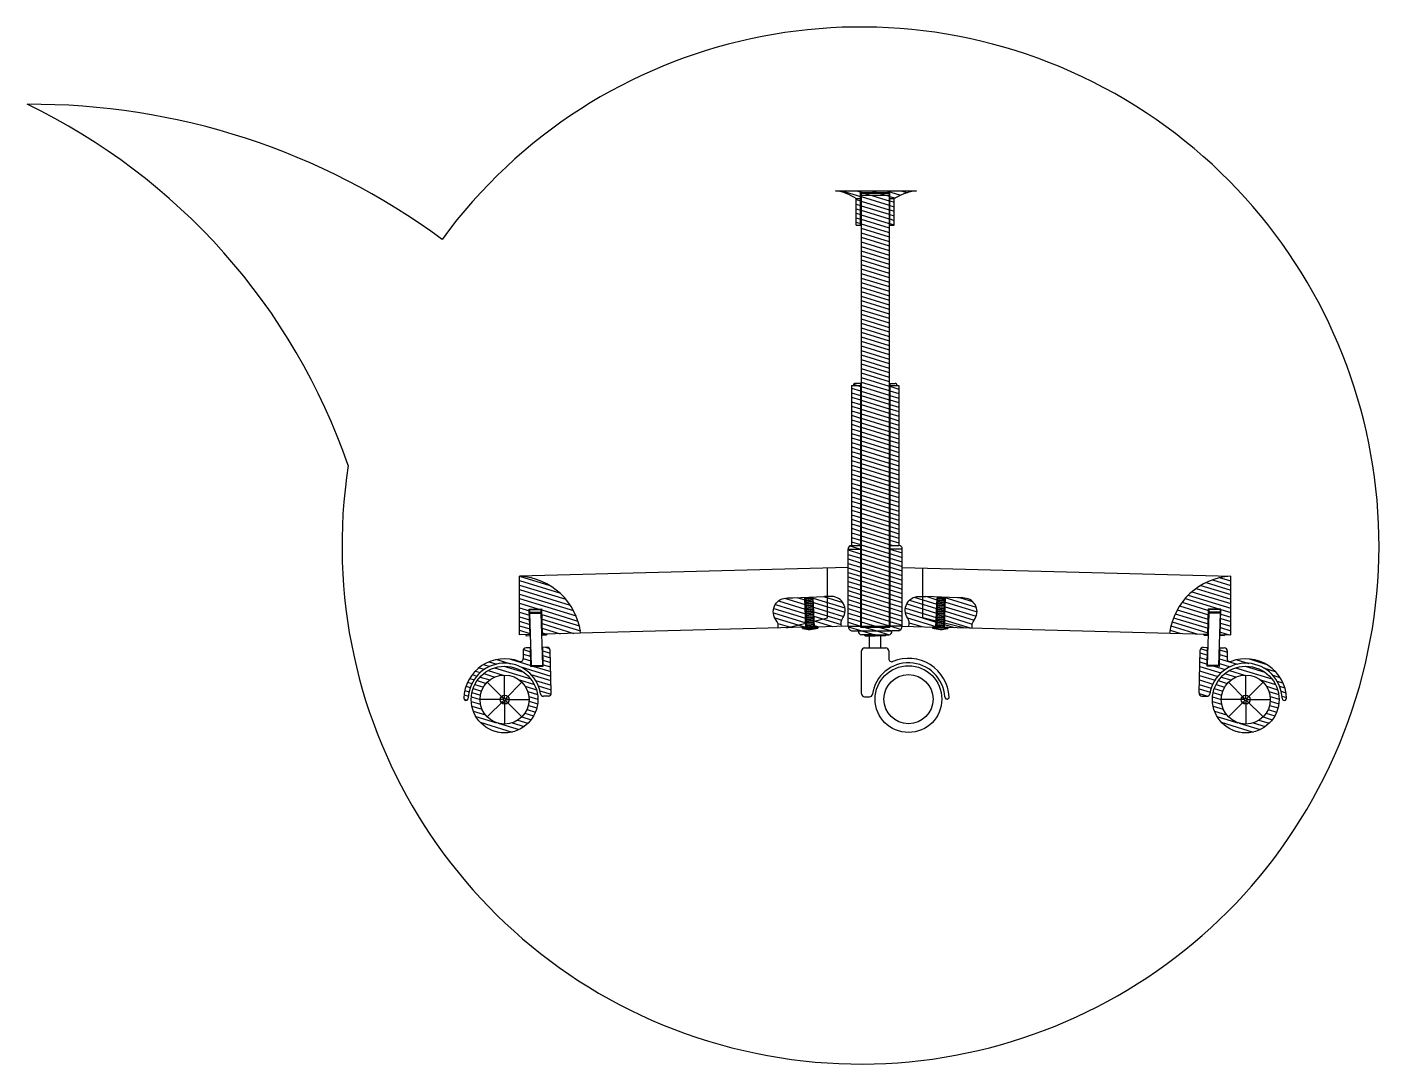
# Model space of a CAD drawing. Header units: centimetres. Extents: x 1543 to 3673, y 1148 to 2594.
# Drawn here: x 3220.8 to 3310.2, y 1360.6 to 1429.1 of the extents above; entities that cross this region are included whole.
import ezdxf

# ---------------------------------------------------------------- set-up
doc = ezdxf.new("R2010")
doc.units = ezdxf.units.CM
doc.layers.add('connessioni', color=40, linetype='Continuous')
doc.layers.add('ferramenta', color=250, linetype='Continuous')

msp = doc.modelspace()

# ---------------------------------------------------------------- hatches: boundary and pattern name
at = {"layer": 'ferramenta'}
h = msp.add_hatch(dxfattribs=at)
h.set_pattern_fill('ANSI31', color=256, scale=0.09, angle=118)
h.paths.add_polyline_path([(3275.896, 1417.757), (3275.604, 1417.757), (3275.604, 1415.996), (3275.896, 1415.996)])
h.paths.add_polyline_path([(3275.896, 1418.155), (3277.833, 1418.155), (3277.833, 1417.757), (3278.126, 1417.757, -0.108833), (3279.597, 1418.265), (3274.249, 1418.274, -0.113476), (3275.604, 1417.757), (3275.896, 1417.757)])
h.paths.add_polyline_path([(3278.125, 1417.757), (3277.833, 1417.757), (3277.833, 1415.996), (3278.125, 1415.996)])
h.paths.add_polyline_path([(3277.798, 1418.116), (3275.931, 1418.116), (3275.931, 1417.982), (3277.798, 1417.982)], flags=17)
h.paths.add_polyline_path([(3275.896, 1405.54), (3275.547, 1405.54, 0.414214), (3275.419, 1405.412), (3275.896, 1405.412)])
h.paths.add_polyline_path([(3278.181, 1405.54), (3277.833, 1405.54), (3277.833, 1405.412), (3278.31, 1405.412, 0.414214)], flags=17)
h.paths.add_polyline_path([(3275.896, 1394.829), (3275.303, 1394.829, 0.414214), (3275.07, 1394.596), (3275.896, 1394.596)])
h.paths.add_polyline_path([(3278.425, 1394.829), (3278.425, 1394.829), (3277.833, 1394.829), (3277.833, 1394.596), (3278.658, 1394.596, 0.414169)], flags=16)
h.paths.add_polyline_path([(3275.896, 1394.596), (3275.07, 1394.596), (3275.07, 1389.501), (3275.896, 1389.501)])
h.paths.add_polyline_path([(3278.658, 1394.596), (3277.833, 1394.596), (3277.833, 1389.501), (3278.658, 1389.501)])
h.paths.add_polyline_path([(3278.658, 1389.501), (3277.833, 1389.501), (3277.833, 1389.437), (3275.896, 1389.437), (3275.896, 1389.501), (3275.07, 1389.501, 0.291356), (3275.303, 1389.18), (3275.764, 1389.18), (3277.966, 1389.18), (3278.425, 1389.18, 0.291356)])
h.paths.add_polyline_path([(3275.896, 1405.412), (3275.419, 1405.412), (3275.303, 1405.412), (3275.303, 1394.829), (3275.896, 1394.829)])
h.paths.add_polyline_path([(3278.658, 1394.596), (3277.833, 1394.596), (3277.833, 1394.829), (3277.833, 1405.54), (3278.181, 1405.54, -0.414214), (3278.31, 1405.412), (3278.425, 1405.412), (3278.425, 1394.829, -0.414169)])
h.paths.add_polyline_path([(3277.798, 1417.982), (3275.931, 1417.982), (3275.931, 1389.501), (3277.798, 1389.501)])
h = msp.add_hatch(dxfattribs=at)
h.set_pattern_fill('ANSI31', color=256, scale=0.09, angle=118)
h.paths.add_polyline_path([(3257.404, 1389.034, 0.364478), (3253.364, 1392.792), (3253.364, 1388.927), (3254.056, 1388.945), (3254.011, 1390.631), (3254.83, 1390.652), (3254.875, 1388.967)])
h.paths.add_polyline_path([(3298.898, 1390.652), (3299.717, 1390.631), (3299.673, 1388.945), (3300.364, 1388.927), (3300.364, 1392.792, 0.364478), (3296.325, 1389.034), (3298.854, 1388.967)])
h = msp.add_hatch(dxfattribs=at)
h.set_pattern_fill('ANSI31', color=256, scale=0.09, angle=118)
h.paths.add_polyline_path([(3272.216, 1391.363), (3272.773, 1391.376), (3272.83, 1389.838), (3273.707, 1390.051), (3273.707, 1391.46, 0.003051), (3273.521, 1391.454), (3271.425, 1391.38, 0.007755), (3270.953, 1391.357, 0.58781), (3270.322, 1389.896, -0.218477), (3270.454, 1389.379), (3271.003, 1389.393), (3272.277, 1389.703)])
h.paths.add_polyline_path([(3272.277, 1389.703), (3271.003, 1389.393), (3272.287, 1389.427)], flags=17)
h.paths.add_polyline_path([(3274.725, 1390.051, 0.58781), (3273.994, 1391.464, 0.004704), (3273.707, 1391.46), (3273.707, 1390.051), (3272.83, 1389.838), (3272.845, 1389.442), (3274.641, 1389.489, -0.234081)])
h = msp.add_hatch(dxfattribs=at)
h.set_pattern_fill('ANSI31', color=256, scale=0.09, angle=118)
h.paths.add_polyline_path([(3280.955, 1391.376), (3281.513, 1391.363), (3281.451, 1389.703), (3282.725, 1389.393), (3283.274, 1389.379, -0.218477), (3283.406, 1389.896, 0.58781), (3282.776, 1391.357, 0.007755), (3282.304, 1391.38), (3280.207, 1391.454, 0.003051), (3280.021, 1391.46), (3280.021, 1390.051), (3280.898, 1389.838)])
h.paths.add_polyline_path([(3280.021, 1391.46, 0.004704), (3279.735, 1391.464, 0.58781), (3279.003, 1390.051, -0.234081), (3279.088, 1389.489), (3280.883, 1389.442), (3280.898, 1389.838), (3280.021, 1390.051)])
h.paths.add_polyline_path([(3281.451, 1389.703), (3281.441, 1389.427), (3282.725, 1389.393)], flags=17)
h = msp.add_hatch(dxfattribs=at)
h.set_pattern_fill('ANSI31', color=256, scale=0.09, angle=118)
h.paths.add_polyline_path([(3277.966, 1389.18), (3275.764, 1389.18, 0.476247), (3275.97, 1388.927), (3276.864, 1388.927), (3277.759, 1388.927, 0.471117)])
h.paths.add_polyline_path([(3277.582, 1388.927), (3276.864, 1388.927), (3276.146, 1388.927), (3276.209, 1388.858), (3276.864, 1388.858), (3277.52, 1388.858)])
h = msp.add_hatch(dxfattribs=at)
h.set_pattern_fill('ANSI31', color=256, scale=0.09, angle=118)
h.paths.add_polyline_path([(3255.388, 1387.912, 0.414214), (3255.183, 1388.106), (3254.898, 1388.099), (3254.93, 1386.858), (3254.111, 1386.836), (3254.079, 1388.077), (3253.794, 1388.07, 0.414214), (3253.599, 1387.864), (3253.612, 1387.357, -0.53449), (3253.341, 1387.165, 0.516297), (3249.681, 1384.73, 1), (3249.976, 1384.738, -0.904509), (3254.745, 1385.037, 0.374815), (3254.948, 1384.869), (3255.268, 1384.878, 0.414214), (3255.463, 1385.083)])
h.paths.add_polyline_path([(3252.376, 1384.944, 0.198912), (3252.166, 1384.857), (3252.32, 1384.703, -0.198912), (3252.376, 1384.726)], flags=17)
h.paths.add_polyline_path([(3252.166, 1384.857, 0.198912), (3252.079, 1384.648), (3252.297, 1384.648, -0.198912), (3252.32, 1384.703)], flags=17)
h.paths.add_polyline_path([(3252.585, 1384.857, 0.198912), (3252.376, 1384.944), (3252.376, 1384.726, -0.198912), (3252.431, 1384.703)], flags=17)
h.paths.add_polyline_path([(3252.585, 1384.857), (3252.431, 1384.703, -0.198912), (3252.454, 1384.648), (3252.672, 1384.648, 0.198912)], flags=17)
h = msp.add_hatch(dxfattribs=at)
h.set_pattern_fill('ANSI31', color=256, scale=0.09, angle=118)
h.paths.add_polyline_path([(3303.753, 1384.738, 1), (3304.048, 1384.73, 0.516297), (3300.388, 1387.165, -0.53449), (3300.116, 1387.357), (3300.129, 1387.864, 0.414214), (3299.935, 1388.07), (3299.65, 1388.077), (3299.617, 1386.836), (3298.798, 1386.858), (3298.831, 1388.099), (3298.546, 1388.106, 0.414214), (3298.341, 1387.912), (3298.266, 1385.083, 0.414214), (3298.461, 1384.878), (3298.78, 1384.869, 0.374815), (3298.983, 1385.037, -0.904509)])
h = msp.add_hatch(dxfattribs=at)
h.set_pattern_fill('ANSI31', color=256, scale=0.09, angle=118)
h.paths.add_polyline_path([(3250.173, 1384.648, 1), (3254.578, 1384.648, 1)])
h.paths.add_polyline_path([(3253.997, 1384.648, -1), (3250.754, 1384.648, -1)], flags=16)
h.paths.add_polyline_path([(3252.672, 1384.648, -1), (3252.079, 1384.648, -1)], flags=0)
h.paths.add_polyline_path([(3252.454, 1384.648, -1), (3252.297, 1384.648, -1)], flags=0)
h = msp.add_hatch(dxfattribs=at)
h.set_pattern_fill('ANSI31', color=256, scale=0.09, angle=118)
h.set_pattern_definition([(163, (48.9774, -7e-10), (-0.083545215, -0.273264084), [])])
h.paths.add_polyline_path([(3299.15, 1384.648, 1), (3303.556, 1384.648, 1)])
h.paths.add_polyline_path([(3302.974, 1384.648, -1), (3299.732, 1384.648, -1)], flags=16)
h.paths.add_polyline_path([(3301.65, 1384.648, -1), (3301.056, 1384.648, -1)], flags=0)
h.paths.add_polyline_path([(3301.432, 1384.648, -1), (3301.274, 1384.648, -1)], flags=0)
h = msp.add_hatch(dxfattribs=at)
h.set_pattern_fill('ANSI31', color=256, scale=0.09, angle=118)
h.paths.add_polyline_path([(3301.563, 1384.857, 0.198912), (3301.353, 1384.944), (3301.353, 1384.726, -0.198912), (3301.409, 1384.703)])
h.paths.add_polyline_path([(3301.563, 1384.857), (3301.409, 1384.703, -0.198912), (3301.432, 1384.648), (3301.65, 1384.648, 0.198912)])
h.paths.add_polyline_path([(3301.353, 1384.944, 0.198912), (3301.143, 1384.857), (3301.297, 1384.703, -0.198912), (3301.353, 1384.726)])
h.paths.add_polyline_path([(3301.143, 1384.857, 0.198912), (3301.056, 1384.648), (3301.274, 1384.648, -0.198912), (3301.297, 1384.703)])
h.paths.add_polyline_path([(3301.297, 1384.592, -0.198912), (3301.274, 1384.648), (3301.056, 1384.648, 0.198912), (3301.143, 1384.438)])
h.paths.add_polyline_path([(3301.353, 1384.569, -0.198912), (3301.297, 1384.592), (3301.143, 1384.438, 0.198912), (3301.353, 1384.351)])
h.paths.add_polyline_path([(3301.409, 1384.592, -0.198912), (3301.353, 1384.569), (3301.353, 1384.351, 0.198912), (3301.563, 1384.438)])
h.paths.add_polyline_path([(3301.65, 1384.648), (3301.432, 1384.648, -0.198912), (3301.409, 1384.592), (3301.563, 1384.438, 0.198912)])
h = msp.add_hatch(dxfattribs=at)
h.set_pattern_fill('ANSI31', color=256, scale=0.09, angle=118)
h.paths.add_polyline_path([(3252.32, 1384.592, -0.198912), (3252.297, 1384.648), (3252.079, 1384.648, 0.198912), (3252.166, 1384.438)])
h.paths.add_polyline_path([(3252.376, 1384.569, -0.198912), (3252.32, 1384.592), (3252.166, 1384.438, 0.198912), (3252.376, 1384.351)])
h.paths.add_polyline_path([(3252.431, 1384.592, -0.198912), (3252.376, 1384.569), (3252.376, 1384.351, 0.198912), (3252.585, 1384.438)])
h.paths.add_polyline_path([(3252.672, 1384.648), (3252.454, 1384.648, -0.198912), (3252.431, 1384.592), (3252.585, 1384.438, 0.198912)])

# ---------------------------------------------------------------- linework, layer by layer
at = {"layer": 'connessioni'}
for centre, radius, start, end in [((3275.896, 1394.829), 34.261, 171.11491, 143.81138), ((3221.121, 1378.316), 45.669, 53.56551, 90.38075), ((3202.836, 1386.615), 41.47, 19.00631, 64.3036)]:
    msp.add_arc(centre, radius, start, end, dxfattribs=at)
at = {"layer": 'ferramenta'}
for p, q in [((3274.249, 1418.274), (3279.597, 1418.265)), ((3275.896, 1415.996), (3275.896, 1418.155)), ((3275.896, 1418.155), (3277.833, 1418.155)), ((3275.931, 1418.116), (3275.931, 1389.501)), ((3275.931, 1418.116), (3277.798, 1418.116)), ((3275.931, 1417.982), (3277.798, 1417.982)), ((3277.798, 1418.116), (3277.798, 1389.501)), ((3277.833, 1415.996), (3277.833, 1418.155)), ((3275.604, 1417.757), (3275.896, 1417.757)), ((3275.604, 1415.996), (3275.604, 1417.757)), ((3277.833, 1417.757), (3278.125, 1417.757)), ((3278.125, 1415.996), (3278.125, 1417.757)), ((3275.604, 1415.996), (3275.896, 1415.996)), ((3277.833, 1415.996), (3278.125, 1415.996)), ((3275.303, 1405.412), (3275.896, 1405.412)), ((3275.303, 1405.412), (3275.303, 1394.829)), ((3275.896, 1405.54), (3275.547, 1405.54)), ((3275.896, 1405.54), (3275.896, 1389.437)), ((3277.833, 1405.54), (3278.181, 1405.54)), ((3277.833, 1405.54), (3277.833, 1389.437)), ((3277.833, 1405.412), (3278.425, 1405.412)), ((3278.425, 1405.412), (3278.425, 1394.829)), ((3275.07, 1394.596), (3275.896, 1394.596)), ((3275.07, 1389.501), (3275.07, 1394.596)), ((3275.303, 1394.829), (3275.896, 1394.829)), ((3277.833, 1394.829), (3278.425, 1394.829)), ((3278.658, 1394.596), (3277.833, 1394.596)), ((3278.658, 1389.501), (3278.658, 1394.596)), ((3275.07, 1393.366), (3253.364, 1392.792)), ((3273.707, 1390.051), (3273.707, 1393.33)), ((3278.658, 1393.366), (3300.364, 1392.792)), ((3280.021, 1390.051), (3280.021, 1393.33)), ((3253.364, 1388.927), (3253.364, 1392.792)), ((3300.364, 1388.927), (3300.364, 1392.792)), ((3272.216, 1391.363), (3272.773, 1391.376)), ((3272.287, 1389.427), (3272.216, 1391.363)), ((3272.69, 1391.334), (3272.292, 1391.324)), ((3272.292, 1391.324), (3272.735, 1391.259)), ((3272.297, 1391.247), (3272.739, 1391.182)), ((3272.299, 1391.168), (3272.741, 1391.103)), ((3272.301, 1391.09), (3272.743, 1391.025)), ((3272.845, 1389.442), (3272.773, 1391.376)), ((3280.883, 1389.442), (3280.955, 1391.376)), ((3281.513, 1391.363), (3280.955, 1391.376)), ((3281.427, 1391.09), (3280.985, 1391.025)), ((3281.429, 1391.168), (3280.987, 1391.103)), ((3281.431, 1391.247), (3280.989, 1391.182)), ((3281.436, 1391.324), (3280.994, 1391.259)), ((3281.038, 1391.334), (3281.436, 1391.324)), ((3281.441, 1389.427), (3281.513, 1391.363)), ((3254.011, 1390.631), (3254.83, 1390.652)), ((3254.057, 1388.877), (3254.011, 1390.631)), ((3254.048, 1390.584), (3254.796, 1390.603)), ((3254.052, 1390.422), (3254.048, 1390.584)), ((3254.052, 1390.422), (3254.8, 1390.441)), ((3254.054, 1390.347), (3254.802, 1390.366)), ((3254.145, 1386.898), (3254.054, 1390.347)), ((3254.131, 1390.349), (3254.129, 1390.424)), ((3254.725, 1390.364), (3254.723, 1390.439)), ((3254.8, 1390.441), (3254.796, 1390.603)), ((3254.894, 1386.918), (3254.802, 1390.366)), ((3254.877, 1388.898), (3254.83, 1390.652)), ((3272.303, 1391.011), (3272.746, 1390.946)), ((3272.305, 1390.932), (3272.748, 1390.867)), ((3272.307, 1390.854), (3272.75, 1390.789)), ((3272.31, 1390.775), (3272.752, 1390.71)), ((3272.312, 1390.696), (3272.754, 1390.631)), ((3272.314, 1390.617), (3272.756, 1390.552)), ((3272.316, 1390.539), (3272.758, 1390.474)), ((3272.318, 1390.46), (3272.76, 1390.395)), ((3272.32, 1390.381), (3272.762, 1390.316)), ((3272.322, 1390.303), (3272.764, 1390.238)), ((3272.324, 1390.224), (3272.766, 1390.159)), ((3272.326, 1390.145), (3272.769, 1390.08)), ((3281.402, 1390.145), (3280.96, 1390.08)), ((3281.404, 1390.224), (3280.962, 1390.159)), ((3281.406, 1390.303), (3280.964, 1390.238)), ((3281.408, 1390.381), (3280.966, 1390.316)), ((3281.411, 1390.46), (3280.968, 1390.395)), ((3281.413, 1390.539), (3280.97, 1390.474)), ((3281.415, 1390.617), (3280.972, 1390.552)), ((3281.417, 1390.696), (3280.975, 1390.631)), ((3281.419, 1390.775), (3280.977, 1390.71)), ((3281.421, 1390.854), (3280.979, 1390.789)), ((3281.423, 1390.932), (3280.981, 1390.867)), ((3281.425, 1391.011), (3280.983, 1390.946)), ((3298.835, 1386.918), (3298.926, 1390.366)), ((3298.852, 1388.898), (3298.898, 1390.652)), ((3299.717, 1390.631), (3298.898, 1390.652)), ((3299.675, 1390.347), (3298.926, 1390.366)), ((3298.928, 1390.441), (3298.932, 1390.603)), ((3299.677, 1390.422), (3298.928, 1390.441)), ((3299.681, 1390.584), (3298.932, 1390.603)), ((3299.004, 1390.364), (3299.005, 1390.439)), ((3299.583, 1386.898), (3299.675, 1390.347)), ((3299.597, 1390.349), (3299.599, 1390.424)), ((3299.671, 1388.877), (3299.717, 1390.631)), ((3299.677, 1390.422), (3299.681, 1390.584)), ((3272.287, 1389.427), (3254.875, 1388.967)), ((3271.003, 1389.393), (3272.277, 1389.703)), ((3272.065, 1389.413), (3273.078, 1389.44)), ((3272.066, 1389.349), (3272.065, 1389.413)), ((3272.066, 1389.349), (3273.079, 1389.376)), ((3272.328, 1390.066), (3272.771, 1390.001)), ((3272.33, 1389.988), (3272.773, 1389.923)), ((3272.332, 1389.909), (3272.775, 1389.844)), ((3272.335, 1389.83), (3272.777, 1389.765)), ((3272.337, 1389.752), (3272.779, 1389.687)), ((3272.339, 1389.673), (3272.781, 1389.608)), ((3272.341, 1389.594), (3272.783, 1389.529)), ((3272.343, 1389.515), (3272.785, 1389.45)), ((3272.345, 1389.437), (3272.44, 1389.423)), ((3272.83, 1389.838), (3273.707, 1390.051)), ((3275.07, 1389.501), (3272.845, 1389.442)), ((3273.078, 1389.44), (3273.079, 1389.376)), ((3275.07, 1389.501), (3275.896, 1389.501)), ((3275.896, 1389.437), (3277.833, 1389.437)), ((3275.931, 1389.501), (3277.798, 1389.501)), ((3278.658, 1389.501), (3277.833, 1389.501)), ((3278.658, 1389.501), (3280.883, 1389.442)), ((3280.898, 1389.838), (3280.021, 1390.051)), ((3280.651, 1389.44), (3280.649, 1389.376)), ((3281.662, 1389.349), (3280.649, 1389.376)), ((3281.664, 1389.413), (3280.651, 1389.44)), ((3281.386, 1389.515), (3280.943, 1389.45)), ((3281.388, 1389.594), (3280.945, 1389.529)), ((3281.39, 1389.673), (3280.947, 1389.608)), ((3281.392, 1389.752), (3280.949, 1389.687)), ((3281.394, 1389.83), (3280.952, 1389.765)), ((3281.396, 1389.909), (3280.954, 1389.844)), ((3281.398, 1389.988), (3280.956, 1389.923)), ((3281.4, 1390.066), (3280.958, 1390.001)), ((3281.383, 1389.437), (3281.288, 1389.423)), ((3281.441, 1389.427), (3298.854, 1388.967)), ((3282.725, 1389.393), (3281.451, 1389.703)), ((3281.664, 1389.413), (3281.662, 1389.349)), ((3254.056, 1388.945), (3253.364, 1388.927)), ((3253.747, 1388.937), (3253.811, 1388.87)), ((3253.811, 1388.87), (3254.057, 1388.877)), ((3255.122, 1388.905), (3254.877, 1388.898)), ((3255.183, 1388.975), (3255.122, 1388.905)), ((3275.303, 1389.18), (3275.764, 1389.18)), ((3275.764, 1389.18), (3277.966, 1389.18)), ((3276.864, 1388.927), (3275.97, 1388.927)), ((3276.146, 1388.927), (3276.209, 1388.858)), ((3276.209, 1388.858), (3276.864, 1388.858)), ((3276.49, 1388.058), (3276.49, 1388.858)), ((3276.864, 1388.927), (3277.759, 1388.927)), ((3277.52, 1388.858), (3276.864, 1388.858)), ((3277.239, 1388.058), (3277.239, 1388.858)), ((3277.582, 1388.927), (3277.52, 1388.858)), ((3278.425, 1389.18), (3277.966, 1389.18)), ((3298.546, 1388.975), (3298.606, 1388.905)), ((3298.606, 1388.905), (3298.852, 1388.898)), ((3299.917, 1388.87), (3299.671, 1388.877)), ((3299.673, 1388.945), (3300.364, 1388.927)), ((3299.981, 1388.937), (3299.917, 1388.87)), ((3253.599, 1387.864), (3253.612, 1387.357)), ((3254.079, 1388.077), (3253.794, 1388.07)), ((3254.111, 1386.836), (3254.079, 1388.077)), ((3255.183, 1388.106), (3254.898, 1388.099)), ((3254.93, 1386.858), (3254.898, 1388.099)), ((3255.463, 1385.083), (3255.388, 1387.912)), ((3275.97, 1385.029), (3275.97, 1387.858)), ((3276.17, 1388.058), (3277.559, 1388.058)), ((3277.759, 1387.858), (3277.759, 1387.351)), ((3298.266, 1385.083), (3298.341, 1387.912)), ((3298.546, 1388.106), (3298.831, 1388.099)), ((3298.798, 1386.858), (3298.831, 1388.099)), ((3299.617, 1386.836), (3299.65, 1388.077)), ((3299.65, 1388.077), (3299.935, 1388.07)), ((3300.129, 1387.864), (3300.116, 1387.357)), ((3254.111, 1386.836), (3254.93, 1386.858)), ((3254.145, 1386.898), (3254.894, 1386.918)), ((3254.224, 1386.839), (3254.222, 1386.9)), ((3254.818, 1386.855), (3254.816, 1386.916)), ((3299.617, 1386.836), (3298.798, 1386.858)), ((3299.583, 1386.898), (3298.835, 1386.918)), ((3298.91, 1386.855), (3298.912, 1386.916)), ((3299.504, 1386.839), (3299.506, 1386.9)), ((3252.32, 1384.703), (3251.229, 1385.794)), ((3252.376, 1384.726), (3252.376, 1386.269)), ((3252.431, 1384.703), (3253.522, 1385.794)), ((3301.297, 1384.703), (3300.206, 1385.794)), ((3301.353, 1384.726), (3301.353, 1386.269)), ((3301.409, 1384.703), (3302.499, 1385.794)), ((3255.268, 1384.878), (3254.948, 1384.869)), ((3276.17, 1384.829), (3276.49, 1384.829)), ((3298.461, 1384.878), (3298.78, 1384.869)), ((3252.297, 1384.648), (3250.754, 1384.648)), ((3252.32, 1384.592), (3251.229, 1383.501)), ((3252.376, 1384.569), (3252.376, 1383.026)), ((3252.431, 1384.592), (3253.522, 1383.501)), ((3252.454, 1384.648), (3253.997, 1384.648)), ((3301.274, 1384.648), (3299.732, 1384.648)), ((3301.297, 1384.592), (3300.206, 1383.501)), ((3301.353, 1384.569), (3301.353, 1383.026)), ((3301.409, 1384.592), (3302.499, 1383.501)), ((3301.432, 1384.648), (3302.974, 1384.648))]:
    msp.add_line(p, q, dxfattribs=at)
at = {"layer": 'ferramenta', "transparency": 33554687}
for p, q in [((3271.425, 1391.38), (3273.521, 1391.454)), ((3282.304, 1391.38), (3280.207, 1391.454))]:
    msp.add_line(p, q, dxfattribs=at)
for points in [[(3270.454, 1389.379, 0.218477), (3270.322, 1389.896, -0.58781), (3270.953, 1391.357, -0.007755), (3271.425, 1391.38, -0.054823)], [(3274.641, 1389.489, -0.234081), (3274.725, 1390.051, 0.58781), (3273.994, 1391.464, 0.007755), (3273.521, 1391.454, 0.054823)], [(3279.088, 1389.489, 0.234081), (3279.003, 1390.051, -0.58781), (3279.735, 1391.464, -0.007755), (3280.207, 1391.454, -0.054823)], [(3283.274, 1389.379, -0.218477), (3283.406, 1389.896, 0.58781), (3282.776, 1391.357, 0.007755), (3282.304, 1391.38, 0.054823)]]:
    msp.add_lwpolyline(points, format="xyb", dxfattribs=at)
at = {"layer": 'ferramenta'}
for centre, radius in [((3252.376, 1384.648), 2.203), ((3279.067, 1384.675), 2.203), ((3301.353, 1384.648), 2.203), ((3252.376, 1384.648), 1.621), ((3279.067, 1384.675), 1.621), ((3301.353, 1384.648), 1.621), ((3252.376, 1384.648), 0.297), ((3301.353, 1384.648), 0.297), ((3252.376, 1384.648), 0.0788), ((3301.353, 1384.648), 0.0788)]:
    msp.add_circle(centre, radius, dxfattribs=at)
for centre, radius, start, end in [((3273.803, 1415.07), 3.235, 56.1628, 82.05881), ((3280.016, 1414.672), 3.618, 96.65848, 121.51767), ((3275.547, 1405.412), 0.128, 90, 180), ((3278.181, 1405.412), 0.128, 0, 90), ((3275.303, 1394.596), 0.233, 89.99999, 179.99999), ((3278.425, 1394.596), 0.233, 0.00873, 90), ((3253.148, 1388.51), 4.287, 7.01191, 87.1146), ((3300.58, 1388.51), 4.287, 92.8854, 172.98809), ((3272.531, 1390.953), 1.669, 253.85349, 289.18683), ((3275.439, 1389.523), 0.369, 183.47231, 248.44743), ((3278.29, 1389.523), 0.369, 291.55257, 356.52769), ((3281.198, 1390.953), 1.669, 250.81317, 286.14651), ((3275.97, 1389.137), 0.21, 168.13615, 270), ((3277.758, 1389.139), 0.212, 270.26283, 11.16652), ((3253.799, 1387.87), 0.2, 91.51421, 181.51421), ((3255.188, 1387.906), 0.2, 1.51421, 91.51421), ((3276.17, 1387.858), 0.2, 90, 180), ((3277.559, 1387.858), 0.2, 0, 90), ((3298.541, 1387.906), 0.2, 88.48579, 178.48579), ((3299.929, 1387.87), 0.2, 358.48579, 88.48579), ((3252.376, 1384.648), 2.696, 69.01799, 178.24677), ((3252.376, 1384.648), 2.402, 9.32722, 177.84571), ((3253.413, 1387.351), 0.2, 249.01799, 1.51421), ((3279.067, 1384.675), 2.402, 3.6685, 172.18698), ((3277.959, 1387.351), 0.2, 180, 292.49621), ((3279.067, 1384.675), 2.696, 3.26744, 112.49621), ((3301.353, 1384.648), 2.402, 2.15429, 170.67278), ((3300.316, 1387.351), 0.2, 178.48579, 290.98201), ((3301.353, 1384.648), 2.696, 1.75323, 110.98201), ((3254.943, 1385.069), 0.2, 189.32722, 271.51421), ((3255.263, 1385.078), 0.2, 271.51421, 1.51421), ((3276.17, 1385.029), 0.2, 180, 270), ((3276.49, 1385.029), 0.2, 270, 352.18698), ((3281.611, 1384.829), 0.147, 180, 6.91277), ((3298.466, 1385.078), 0.2, 178.48579, 268.48579), ((3298.786, 1385.069), 0.2, 268.48579, 350.67278), ((3249.828, 1384.734), 0.147, 174.60143, 1.51421), ((3303.9, 1384.734), 0.147, 178.48579, 5.39857)]:
    msp.add_arc(centre, radius, start, end, dxfattribs=at)
at = {"layer": 'ferramenta', "lineweight": 25}
for centre, radius, start, end in [((3272.318, 1391.289), 0.0433, 126.62011, 216.64077), ((3272.32, 1391.21), 0.0435, 122.65091, 216.47167), ((3272.322, 1391.132), 0.0435, 122.55454, 216.6159), ((3272.325, 1391.053), 0.0435, 122.61652, 216.54468), ((3272.427, 1391.37), 0.179, 216.60498, 223.37189), ((3272.419, 1391.283), 0.165, 216.35126, 223.67968), ((3272.425, 1391.208), 0.171, 216.56984, 223.63226), ((3272.433, 1391.134), 0.179, 216.62839, 223.39531), ((3272.695, 1391.287), 0.0481, 324.65239, 96.25909), ((3272.72, 1391.222), 0.0396, 324.12488, 68.22979), ((3272.603, 1391.298), 0.179, 319.66844, 326.43536), ((3272.718, 1391.144), 0.0435, 326.56867, 60.38943), ((3272.616, 1391.211), 0.165, 319.36066, 326.68908), ((3272.72, 1391.066), 0.0435, 326.42444, 60.4858), ((3272.613, 1391.136), 0.171, 319.40808, 326.47049), ((3272.722, 1390.987), 0.0435, 326.49565, 60.42381), ((3281.006, 1390.987), 0.0435, 119.57619, 213.50435), ((3281.008, 1391.066), 0.0435, 119.5142, 213.57556), ((3281.011, 1391.144), 0.0435, 119.61057, 213.43133), ((3281.009, 1391.222), 0.0396, 111.77021, 215.87512), ((3281.115, 1391.136), 0.171, 213.52951, 220.59192), ((3281.113, 1391.211), 0.165, 213.31092, 220.63934), ((3281.126, 1391.298), 0.179, 213.56464, 220.33156), ((3281.033, 1391.287), 0.0481, 83.74091, 215.34761), ((3281.295, 1391.134), 0.179, 316.60469, 323.37161), ((3281.303, 1391.208), 0.171, 316.36774, 323.43016), ((3281.404, 1391.053), 0.0435, 323.45532, 57.38348), ((3281.31, 1391.283), 0.165, 316.32032, 323.64874), ((3281.406, 1391.132), 0.0435, 323.3841, 57.44546), ((3281.301, 1391.37), 0.179, 316.62811, 323.39502), ((3281.408, 1391.21), 0.0435, 323.52833, 57.34909), ((3281.41, 1391.289), 0.0433, 323.35923, 53.37989), ((3272.327, 1390.974), 0.0435, 122.5812, 216.5477), ((3272.329, 1390.896), 0.0435, 122.60984, 216.54901), ((3272.331, 1390.817), 0.0435, 122.63677, 216.53367), ((3272.333, 1390.738), 0.0435, 122.58866, 216.55692), ((3272.43, 1391.051), 0.172, 216.53483, 223.58987), ((3272.335, 1390.659), 0.0435, 122.65091, 216.47167), ((3272.434, 1390.974), 0.174, 216.69212, 223.62068), ((3272.337, 1390.581), 0.0435, 122.55454, 216.6159), ((3272.44, 1390.898), 0.179, 216.62839, 223.39531), ((3272.339, 1390.502), 0.0435, 122.61652, 216.54468), ((3272.439, 1390.817), 0.175, 216.55821, 223.46549), ((3272.341, 1390.423), 0.0435, 122.5812, 216.5477), ((3272.433, 1390.732), 0.165, 216.35126, 223.67968), ((3272.343, 1390.345), 0.0435, 122.60984, 216.54901), ((3272.44, 1390.657), 0.171, 216.56984, 223.63226), ((3272.346, 1390.266), 0.0435, 122.63677, 216.53367), ((3272.448, 1390.583), 0.179, 216.62839, 223.39531), ((3272.348, 1390.187), 0.0435, 122.58866, 216.55692), ((3272.444, 1390.5), 0.172, 216.53483, 223.58987), ((3272.35, 1390.109), 0.0435, 122.65091, 216.47167), ((3272.448, 1390.423), 0.174, 216.69212, 223.62068), ((3272.454, 1390.347), 0.179, 216.62839, 223.39531), ((3272.454, 1390.266), 0.175, 216.55821, 223.46549), ((3272.609, 1391.062), 0.179, 319.64503, 326.41194), ((3272.724, 1390.908), 0.0435, 326.49264, 60.45914), ((3272.617, 1390.979), 0.172, 319.45047, 326.5055), ((3272.726, 1390.829), 0.0435, 326.49132, 60.43049), ((3272.617, 1390.902), 0.174, 319.41965, 326.34821), ((3272.728, 1390.751), 0.0435, 326.50666, 60.40357), ((3272.615, 1390.826), 0.179, 319.64503, 326.41194), ((3272.727, 1390.67), 0.0469, 304.38868, 58.6552), ((3272.732, 1390.593), 0.0435, 326.56867, 60.38943), ((3272.63, 1390.66), 0.165, 319.36066, 326.68908), ((3272.735, 1390.515), 0.0435, 326.42444, 60.4858), ((3272.628, 1390.585), 0.171, 319.40808, 326.47049), ((3272.737, 1390.436), 0.0435, 326.49565, 60.42381), ((3272.624, 1390.511), 0.179, 319.64503, 326.41194), ((3272.739, 1390.357), 0.0435, 326.49264, 60.45914), ((3272.632, 1390.428), 0.172, 319.45047, 326.5055), ((3272.741, 1390.278), 0.0435, 326.49132, 60.43049), ((3272.632, 1390.351), 0.174, 319.41965, 326.34821), ((3272.743, 1390.2), 0.0435, 326.50666, 60.40357), ((3272.63, 1390.275), 0.179, 319.64503, 326.41194), ((3272.742, 1390.119), 0.0469, 304.38868, 58.6552), ((3280.986, 1390.119), 0.0469, 121.3448, 235.61132), ((3280.986, 1390.2), 0.0435, 119.59643, 213.49334), ((3280.988, 1390.278), 0.0435, 119.56951, 213.50868), ((3280.99, 1390.357), 0.0435, 119.54086, 213.50736), ((3280.992, 1390.436), 0.0435, 119.57619, 213.50435), ((3281.099, 1390.275), 0.179, 213.58806, 220.35497), ((3280.994, 1390.515), 0.0435, 119.5142, 213.57556), ((3281.097, 1390.351), 0.174, 213.65179, 220.58035), ((3280.996, 1390.593), 0.0435, 119.61057, 213.43133), ((3281.097, 1390.428), 0.172, 213.4945, 220.54953), ((3281.001, 1390.67), 0.0469, 121.3448, 235.61132), ((3281.105, 1390.511), 0.179, 213.58806, 220.35497), ((3281, 1390.751), 0.0435, 119.59643, 213.49334), ((3281.1, 1390.585), 0.171, 213.52951, 220.59192), ((3281.002, 1390.829), 0.0435, 119.56951, 213.50868), ((3281.098, 1390.66), 0.165, 213.31092, 220.63934), ((3281.004, 1390.908), 0.0435, 119.54086, 213.50736), ((3281.113, 1390.826), 0.179, 213.58806, 220.35497), ((3281.111, 1390.902), 0.174, 213.65179, 220.58035), ((3281.111, 1390.979), 0.172, 213.4945, 220.54953), ((3281.119, 1391.062), 0.179, 213.58806, 220.35497), ((3281.275, 1390.266), 0.175, 316.53451, 323.44179), ((3281.379, 1390.109), 0.0435, 323.52833, 57.34909), ((3281.274, 1390.347), 0.179, 316.60469, 323.37161), ((3281.381, 1390.187), 0.0435, 323.44308, 57.41134), ((3281.28, 1390.423), 0.174, 316.37932, 323.30788), ((3281.383, 1390.266), 0.0435, 323.46633, 57.36323), ((3281.284, 1390.5), 0.172, 316.41013, 323.46517), ((3281.385, 1390.345), 0.0435, 323.45099, 57.39016), ((3281.28, 1390.583), 0.179, 316.60469, 323.37161), ((3281.387, 1390.423), 0.0435, 323.4523, 57.4188), ((3281.289, 1390.657), 0.171, 316.36774, 323.43016), ((3281.389, 1390.502), 0.0435, 323.45532, 57.38348), ((3281.295, 1390.732), 0.165, 316.32032, 323.64874), ((3281.391, 1390.581), 0.0435, 323.3841, 57.44546), ((3281.289, 1390.817), 0.175, 316.53451, 323.44179), ((3281.393, 1390.659), 0.0435, 323.52833, 57.34909), ((3281.289, 1390.898), 0.179, 316.60469, 323.37161), ((3281.396, 1390.738), 0.0435, 323.44308, 57.41134), ((3281.295, 1390.974), 0.174, 316.37932, 323.30788), ((3281.398, 1390.817), 0.0435, 323.46633, 57.36323), ((3281.299, 1391.051), 0.172, 316.41013, 323.46517), ((3281.4, 1390.896), 0.0435, 323.45099, 57.39016), ((3281.402, 1390.974), 0.0435, 323.4523, 57.4188), ((3272.352, 1390.03), 0.0435, 122.55454, 216.6159), ((3272.354, 1389.951), 0.0435, 122.61652, 216.54468), ((3272.356, 1389.872), 0.0435, 122.5812, 216.5477), ((3272.448, 1390.181), 0.165, 216.35126, 223.67968), ((3272.358, 1389.794), 0.0435, 122.60984, 216.54901), ((3272.454, 1390.106), 0.171, 216.56984, 223.63226), ((3272.36, 1389.715), 0.0435, 122.63677, 216.53367), ((3272.463, 1390.032), 0.179, 216.62839, 223.39531), ((3272.362, 1389.636), 0.0435, 122.58866, 216.55692), ((3272.459, 1389.949), 0.172, 216.53483, 223.58987), ((3272.364, 1389.558), 0.0435, 122.5914, 216.55606), ((3272.463, 1389.872), 0.174, 216.69212, 223.62068), ((3272.37, 1389.477), 0.0473, 125.1112, 237.92914), ((3272.469, 1389.796), 0.179, 216.62839, 223.39531), ((3272.468, 1389.715), 0.175, 216.55821, 223.46549), ((3272.476, 1389.641), 0.183, 216.70219, 223.32874), ((3272.368, 1389.4), 0.0434, 122.5663, 153.06268), ((3272.747, 1390.042), 0.0435, 326.56867, 60.38943), ((3272.645, 1390.109), 0.165, 319.36066, 326.68908), ((3272.749, 1389.964), 0.0435, 326.42444, 60.4858), ((3272.643, 1390.034), 0.171, 319.40808, 326.47049), ((3272.751, 1389.885), 0.0435, 326.49565, 60.42381), ((3272.638, 1389.96), 0.179, 319.64503, 326.41194), ((3272.753, 1389.806), 0.0435, 326.49264, 60.45914), ((3272.646, 1389.877), 0.172, 319.45047, 326.5055), ((3272.755, 1389.727), 0.0435, 326.49132, 60.43049), ((3272.646, 1389.8), 0.174, 319.41965, 326.34821), ((3272.757, 1389.649), 0.0435, 326.50666, 60.40357), ((3272.645, 1389.724), 0.179, 319.64503, 326.41194), ((3272.76, 1389.57), 0.0435, 326.48342, 60.45168), ((3272.65, 1389.643), 0.175, 319.57484, 326.48213), ((3272.762, 1389.491), 0.0435, 326.48427, 60.44893), ((3272.646, 1389.569), 0.183, 319.71159, 326.33814), ((3272.764, 1389.413), 0.0434, 27.01529, 60.55172), ((3280.967, 1389.491), 0.0435, 119.55107, 213.51573), ((3280.969, 1389.57), 0.0435, 119.54832, 213.51658), ((3280.965, 1389.413), 0.0434, 119.44828, 152.98471), ((3280.971, 1389.649), 0.0435, 119.59643, 213.49334), ((3280.973, 1389.727), 0.0435, 119.56951, 213.50868), ((3281.083, 1389.569), 0.183, 213.66186, 220.28841), ((3280.975, 1389.806), 0.0435, 119.54086, 213.50736), ((3281.079, 1389.643), 0.175, 213.51787, 220.42516), ((3280.977, 1389.885), 0.0435, 119.57619, 213.50435), ((3281.084, 1389.724), 0.179, 213.58806, 220.35497), ((3280.979, 1389.964), 0.0435, 119.5142, 213.57556), ((3281.082, 1389.8), 0.174, 213.65179, 220.58035), ((3280.981, 1390.042), 0.0435, 119.61057, 213.43133), ((3281.082, 1389.877), 0.172, 213.4945, 220.54953), ((3281.09, 1389.96), 0.179, 213.58806, 220.35497), ((3281.086, 1390.034), 0.171, 213.52951, 220.59192), ((3281.083, 1390.109), 0.165, 213.31092, 220.63934), ((3281.358, 1389.477), 0.0473, 302.07086, 54.8888), ((3281.36, 1389.4), 0.0434, 26.93732, 57.4337), ((3281.252, 1389.641), 0.183, 316.67126, 323.29781), ((3281.26, 1389.715), 0.175, 316.53451, 323.44179), ((3281.364, 1389.558), 0.0435, 323.44394, 57.4086), ((3281.26, 1389.796), 0.179, 316.60469, 323.37161), ((3281.366, 1389.636), 0.0435, 323.44308, 57.41134), ((3281.265, 1389.872), 0.174, 316.37932, 323.30788), ((3281.368, 1389.715), 0.0435, 323.46633, 57.36323), ((3281.269, 1389.949), 0.172, 316.41013, 323.46517), ((3281.37, 1389.794), 0.0435, 323.45099, 57.39016), ((3281.266, 1390.032), 0.179, 316.60469, 323.37161), ((3281.373, 1389.872), 0.0435, 323.4523, 57.4188), ((3281.274, 1390.106), 0.171, 316.36774, 323.43016), ((3281.375, 1389.951), 0.0435, 323.45532, 57.38348), ((3281.28, 1390.181), 0.165, 316.32032, 323.64874), ((3281.377, 1390.03), 0.0435, 323.3841, 57.44546)]:
    msp.add_arc(centre, radius, start, end, dxfattribs=at)

doc.saveas('drawing.dxf')
